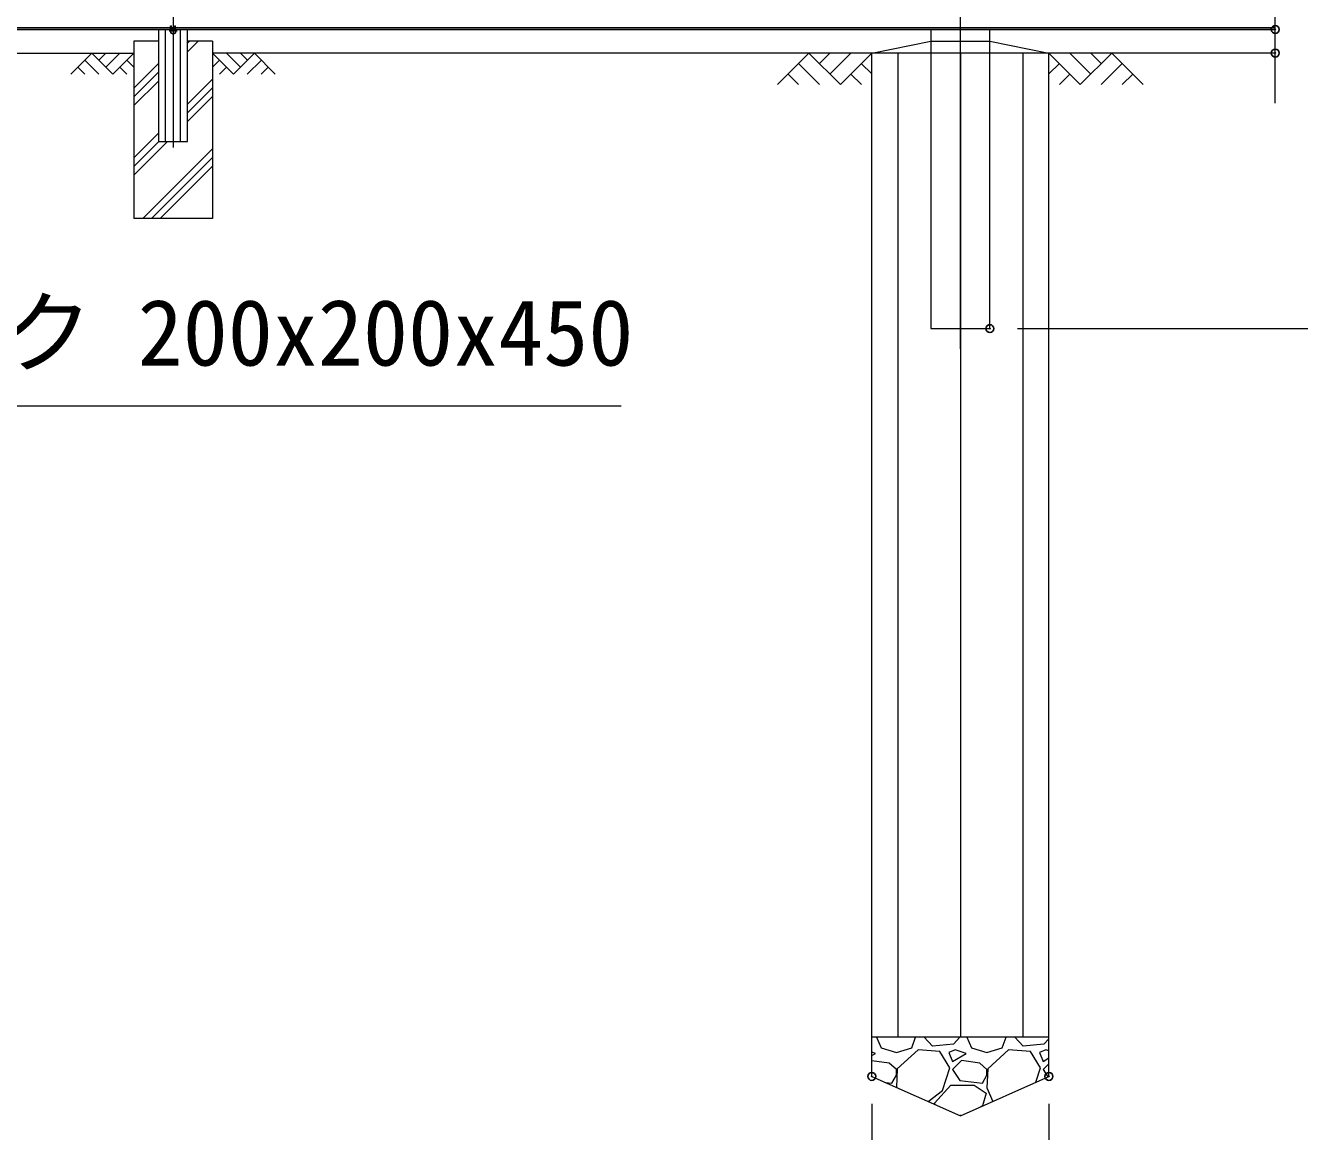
# Model space of a CAD drawing. Units: millimetres at full size; details may follow other scales. Extents: x -14699 to 14701, y -10394 to 10396.
# Drawn here: x -2018 to 1219, y -3197 to -387 of the extents above; entities that cross this region are included whole.
import ezdxf
from ezdxf.enums import TextEntityAlignment as Align

# ---------------------------------------------------------------- set-up
doc = ezdxf.new("R2010")
doc.units = ezdxf.units.MM
doc.header["$LTSCALE"] = 40
doc.header["$PDMODE"] = 32
doc.header["$PDSIZE"] = 20
doc.linetypes.add('USER1', pattern=[50.8, 31.75, -6.35, 6.35, -6.35])
for name, color, linetype, lineweight in [('0-0_D-STR1', 1, 'Continuous', 18), ('0-1_D-BMK', 2, 'USER1', 13), ('0-2_D-STR3', 3, 'Continuous', 13), ('0-3_D-STR4', 7, 'Continuous', 18), ('0-4_D-BGD', 7, 'Continuous', 18), ('0-5_D-DCR-HCH', 7, 'Continuous', 13), ('0-6_D-STR-DIM', 7, 'Continuous', 13), ('0-9_D-STR-TXT', 7, 'Continuous', 13)]:
    doc.layers.add(name, color=color, linetype=linetype, lineweight=lineweight)
doc.layers.add('0-8_Defpoints', color=253, linetype='Continuous')
doc.styles.add('ＭＳ ゴシック', font='')
doc.styles.get('ＭＳ ゴシック').set_extended_font_data('MS Gothic')

msp = doc.modelspace()

# ---------------------------------------------------------------- linework, layer by layer
at = {"layer": '0-0_D-STR1'}
for p, q in [((-11718.12, -392.69), (1156.88, -392.69)), ((-11718.12, -396.69), (1156.88, -396.69)), ((-1679.62, -681.69), (-1679.62, -396.69)), ((-1662.12, -681.69), (-1662.12, -396.69)), ((-1624.12, -681.69), (-1624.12, -396.69)), ((-1606.62, -681.69), (-1606.62, -396.69)), ((-1679.62, -681.69), (-1606.62, -681.69))]:
    msp.add_line(p, q, dxfattribs=at)
msp.add_lwpolyline([(281.88, -396.69), (281.88, -1156.69), (431.88, -1156.69), (431.88, -396.69)], dxfattribs=at)
at = {"layer": '0-1_D-BMK'}
for p, q in [((356.88, -1207.69), (356.88, 6694.31)), ((-1643.12, -208.53), (-1643.12, -696.69)), ((-1633.12, -401.19), (-1653.12, -401.19))]:
    msp.add_line(p, q, dxfattribs=at)
at = {"layer": '0-2_D-STR3'}
for p, q in [((-1649.37, -397.29), (-1649.37, -387.19)), ((-1649.37, -387.19), (-1647.37, -387.19)), ((-1647.37, -396.13), (-1647.37, -387.19)), ((-1638.87, -396.13), (-1638.87, -387.19)), ((-1638.87, -387.19), (-1636.87, -387.19)), ((-1636.87, -397.29), (-1636.87, -387.19)), ((-11718.12, -391.69), (1156.88, -391.69)), ((-1643.12, -393.68), (-1649.62, -397.43)), ((-1649.62, -397.43), (-1649.62, -404.94)), ((-1649.62, -404.94), (-1643.12, -408.69)), ((-1636.62, -397.43), (-1643.12, -393.68)), ((-1643.12, -408.69), (-1636.62, -404.94)), ((-1636.62, -404.94), (-1636.62, -397.43))]:
    msp.add_line(p, q, dxfattribs=at)
msp.add_circle((-1643.12, -401.19), 6.25, dxfattribs=at)
at = {"layer": '0-3_D-STR4'}
for p, q in [((-1743.12, -426.69), (-1743.12, -876.69)), ((-1679.62, -426.69), (-1743.12, -426.69)), ((-1543.12, -426.69), (-1606.62, -426.69)), ((-1543.12, -426.69), (-1543.12, -876.69)), ((131.88, -3056.69), (131.88, -456.69)), ((197.78, -456.69), (197.78, -2956.69)), ((356.88, -456.69), (356.88, -2956.69)), ((515.98, -456.69), (515.98, -2956.69)), ((581.88, -3056.69), (581.88, -456.69)), ((-1543.12, -876.69), (-1743.12, -876.69))]:
    msp.add_line(p, q, dxfattribs=at)
for points in [[(131.88, -456.69), (281.88, -426.69), (431.88, -426.69), (581.88, -456.69)], [(131.88, -3056.69), (356.88, -3156.69), (581.88, -3056.69)]]:
    msp.add_lwpolyline(points, dxfattribs=at)
at = {"layer": '0-4_D-BGD'}
for p, q in [((-3543.12, -456.69), (-1743.12, -456.69)), ((1156.88, -456.69), (-1543.12, -456.69)), ((581.88, -2956.69), (131.88, -2956.69))]:
    msp.add_line(p, q, dxfattribs=at)
at = {"layer": '0-5_D-DCR-HCH'}
for p, q in [((-1606.62, -453.75), (-1579.56, -426.69)), ((-1606.62, -431.65), (-1601.65, -426.69)), ((-1849.54, -456.69), (-1902.75, -509.9)), ((-1867.28, -474.42), (-1831.64, -509.9)), ((-1849.54, -456.69), (-1796.33, -509.9)), ((-1831.8, -474.42), (-1814.07, -456.69)), ((-1814.07, -492.16), (-1778.59, -456.69)), ((-1796.33, -509.9), (-1743.12, -456.69)), ((-1760.85, -474.42), (-1743.12, -492.08)), ((-1743.12, -546.05), (-1679.62, -482.55)), ((-1489.9, -509.9), (-1543.12, -456.69)), ((-1525.38, -474.42), (-1543.12, -492.08)), ((-1472.17, -492.16), (-1507.64, -456.69)), ((-1436.69, -456.69), (-1489.9, -509.9)), ((-1454.34, -474.52), (-1472.17, -456.69)), ((-1418.96, -474.42), (-1454.59, -509.9)), ((-1436.69, -456.69), (-1383.48, -509.9)), ((-27.75, -456.69), (-107.57, -536.5)), ((-54.36, -483.29), (-0.9, -536.5)), ((-27.75, -456.69), (52.06, -536.5)), ((-1.15, -483.29), (25.46, -456.69)), ((25.46, -509.9), (78.67, -456.69)), ((52.06, -536.5), (131.88, -456.69)), ((105.28, -483.29), (131.88, -509.78)), ((661.7, -536.5), (581.88, -456.69)), ((608.49, -483.29), (581.88, -509.78)), ((688.31, -509.9), (635.1, -456.69)), ((741.52, -456.69), (661.7, -536.5)), ((715.05, -483.43), (688.31, -456.69)), ((768.13, -483.29), (714.67, -536.5)), ((741.52, -456.69), (821.34, -536.5)), ((-1885.02, -492.16), (-1867.2, -509.9)), ((-1778.59, -492.16), (-1760.77, -509.9)), ((-1743.12, -568.15), (-1679.62, -504.65)), ((-1507.64, -492.16), (-1525.46, -509.9)), ((-1401.22, -492.16), (-1419.04, -509.9)), ((-80.97, -509.9), (-54.24, -536.5)), ((78.67, -509.9), (105.4, -536.5)), ((635.1, -509.9), (608.37, -536.5)), ((794.73, -509.9), (768, -536.5)), ((-1743.12, -590.25), (-1679.62, -526.75)), ((-1606.62, -586.33), (-1543.12, -522.83)), ((-1606.62, -608.43), (-1543.12, -544.93)), ((-1606.62, -630.52), (-1543.12, -567.02)), ((-1743.12, -722.83), (-1679.62, -659.33)), ((-1743.12, -744.93), (-1679.62, -681.43)), ((-1743.12, -767.02), (-1657.78, -681.69)), ((-1720.2, -876.69), (-1543.12, -699.61)), ((-1698.1, -876.69), (-1543.12, -721.7)), ((-1676, -876.69), (-1543.12, -743.8)), ((-1543.42, -876.69), (-1543.12, -876.38)), ((143.49, -2956.69), (155.29, -2984.24)), ((233.49, -2984.24), (243.34, -2956.69)), ((286.39, -2979.64), (265.35, -2956.69)), ((339.29, -2975.04), (286.39, -2979.64)), ((355.81, -2956.69), (339.29, -2975.04)), ((373.49, -2956.69), (385.29, -2984.24)), ((463.49, -2984.24), (473.34, -2956.69)), ((516.39, -2979.64), (495.35, -2956.69)), ((569.29, -2975.04), (516.39, -2979.64)), ((581.88, -2961.05), (569.29, -2975.04)), ((141.49, -2998.04), (131.88, -2994.84)), ((131.88, -3003.81), (141.49, -2998.04)), ((155.29, -2984.24), (194.39, -2995.74)), ((194.39, -2995.74), (233.49, -2984.24)), ((249.59, -2988.84), (196.69, -3037.14)), ((304.79, -2993.44), (249.59, -2988.84)), ((330.09, -3034.84), (304.79, -2993.44)), ((343.89, -2988.84), (327.79, -2995.74)), ((327.79, -2995.74), (336.99, -3018.74)), ((336.99, -3018.74), (371.49, -2998.04)), ((371.49, -2998.04), (343.89, -2988.84)), ((385.29, -2984.24), (424.39, -2995.74)), ((424.39, -2995.74), (463.49, -2984.24)), ((479.59, -2988.84), (426.69, -3037.14)), ((534.79, -2993.44), (479.59, -2988.84)), ((560.09, -3034.84), (534.79, -2993.44)), ((573.89, -2988.84), (557.79, -2995.74)), ((557.79, -2995.74), (566.99, -3018.74)), ((566.99, -3018.74), (581.88, -3009.81)), ((581.88, -2991.5), (573.89, -2988.84)), ((175.99, -3023.34), (131.88, -3016.72)), ((194.39, -3039.44), (175.99, -3023.34)), ((194.39, -3053.24), (194.39, -3039.44)), ((196.69, -3037.14), (194.44, -3084.49)), ((311.69, -3092.34), (330.09, -3034.84)), ((359.99, -3016.44), (336.99, -3039.44)), ((336.99, -3039.44), (355.39, -3067.04)), ((405.99, -3023.34), (359.99, -3016.44)), ((424.39, -3039.44), (405.99, -3023.34)), ((426.69, -3037.14), (424.39, -3085.44)), ((424.39, -3053.24), (424.39, -3039.44)), ((548.33, -3071.6), (560.09, -3034.84)), ((581.88, -3024.55), (566.99, -3039.44)), ((566.99, -3039.44), (579.27, -3057.85)), ((166.2, -3071.94), (182.89, -3073.94)), ((182.89, -3073.94), (194.39, -3053.24)), ((355.39, -3067.04), (412.89, -3073.94)), ((412.89, -3073.94), (424.39, -3053.24)), ((275.33, -3120.44), (311.69, -3092.34)), ((290.99, -3124.54), (332.39, -3078.54)), ((332.39, -3078.54), (392.19, -3078.54)), ((392.19, -3078.54), (422.09, -3099.24)), ((422.09, -3099.24), (412.89, -3131.44)), ((424.39, -3085.44), (439.02, -3120.18)), ((293.25, -3128.4), (290.99, -3124.54)), ((412.89, -3131.44), (408.48, -3133.76)), ((357.95, -3156.21), (355.34, -3156))]:
    msp.add_line(p, q, dxfattribs=at)
at = {"layer": '0-6_D-STR-DIM'}
for p, q in [((1156.88, -584.28), (1156.88, 437.01)), ((501.88, -1156.69), (2626.88, -1156.69)), ((501.88, -1156.69), (3046.88, -1156.69)), ((131.88, -3126.69), (131.88, -3651.56)), ((581.88, -3126.69), (581.88, -3651.56))]:
    msp.add_line(p, q, dxfattribs=at)
at = {"layer": '0-8_Defpoints'}
for p in [(1156.88, -396.69), (1156.88, -456.69), (431.88, -1156.69), (131.88, -3056.69), (581.88, -3056.69)]:
    msp.add_point(p, dxfattribs=at)
at = {"layer": '0-9_D-STR-TXT'}
msp.add_lwpolyline([(-505.01, -1354.04), (-3410.4, -1354.04), (-3605.55, -878.54)], dxfattribs=at)

# ---------------------------------------------------------------- texts
at = {"layer": '0-9_D-STR-TXT', "style": 'ＭＳ ゴシック'}
msp.add_text('基礎ブロック 200x200x450', height=168.3, dxfattribs=at).set_placement((-3225.06, -1301.11), align=Align.BOTTOM_LEFT)

doc.saveas('drawing.dxf')
